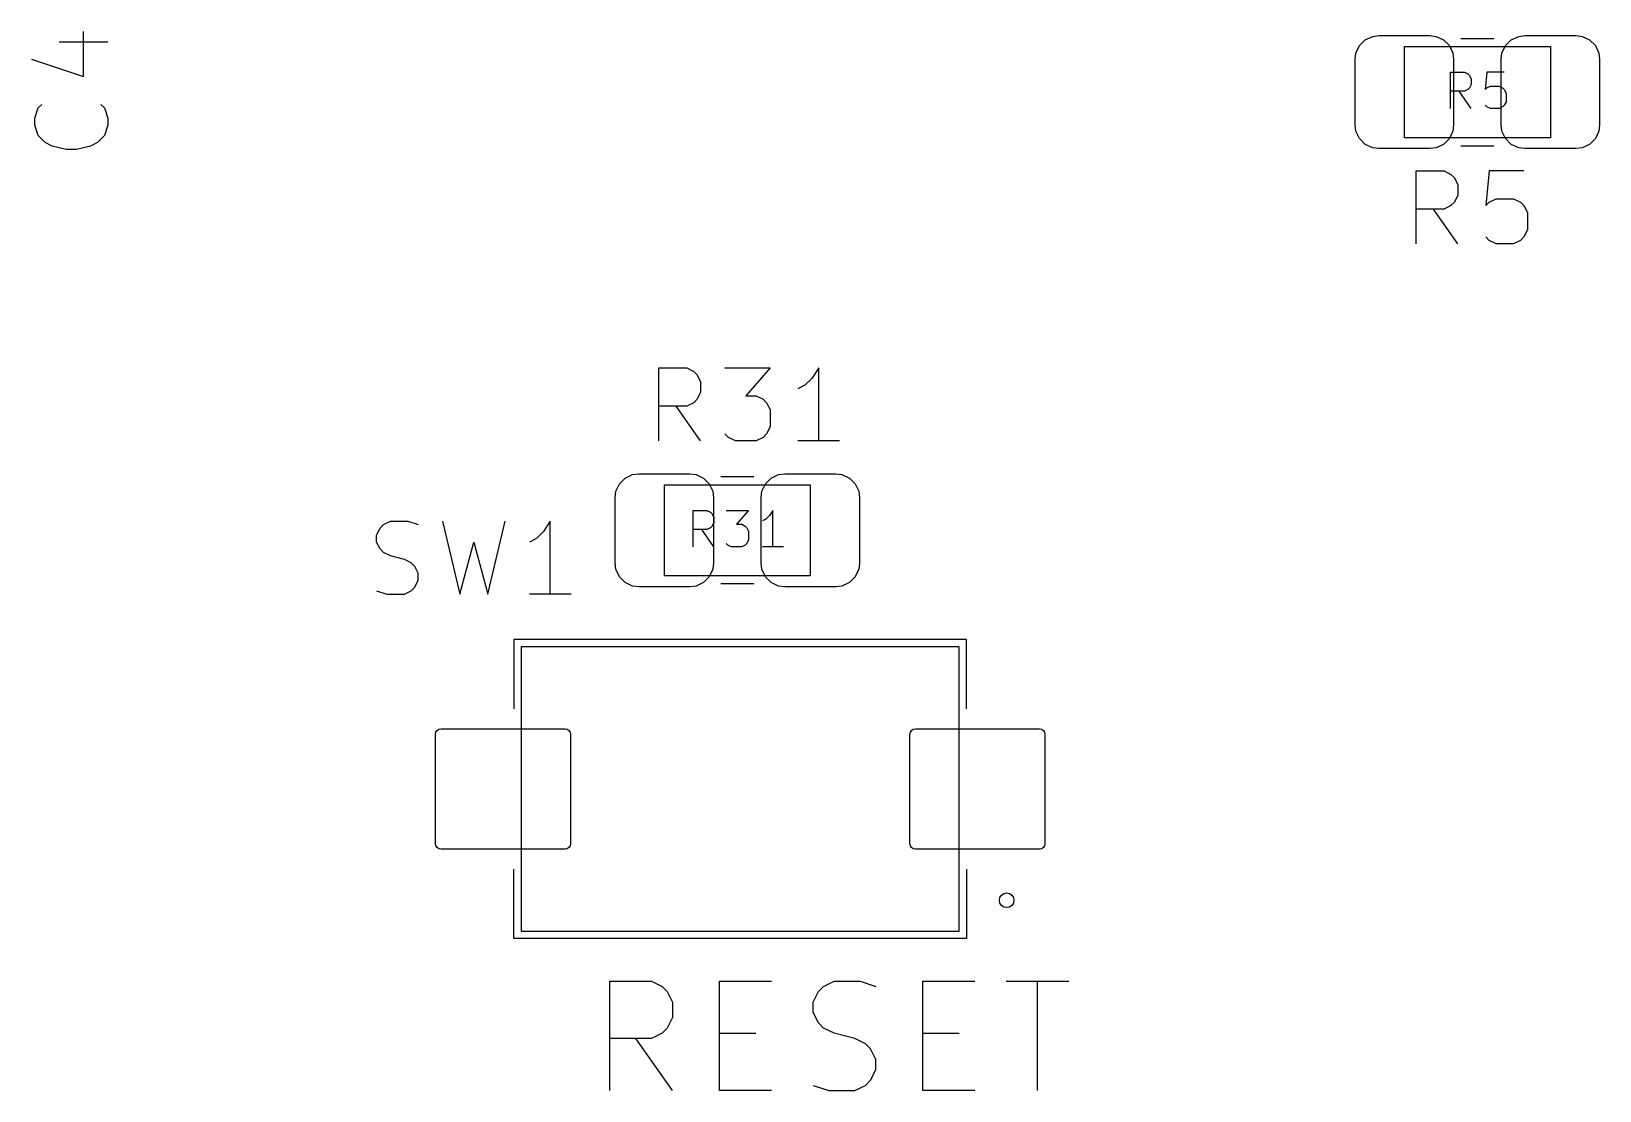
# Model space of a CAD drawing. Header units: millimetres. Extents: x 132 to 276, y -210 to -42.
# Drawn here: x 178.39 to 199.88, y -94.16 to -79.64 of the extents above; entities that cross this region are included whole.
import ezdxf

# ---------------------------------------------------------------- set-up
doc = ezdxf.new("R2010")
doc.units = ezdxf.units.MM
for name, color, linetype in [('BLACK', 7, 'CONTINUOUS'), ('GRAY3', 9, 'CONTINUOUS'), ('LYELLOW', 51, 'CONTINUOUS')]:
    doc.layers.add(name, color=color, linetype=linetype)

msp = doc.modelspace()

# ---------------------------------------------------------------- linework, layer by layer
at = {"layer": 'BLACK', "linetype": 'CONTINUOUS'}
for p, q in [((196.663587, -79.758775), (196.765883, -79.711074)), ((196.765883, -79.711074), (196.85, -79.700001)), ((196.85, -79.700001), (197.550001, -79.7)), ((197.550001, -79.7), (197.634117, -79.711074)), ((197.634117, -79.711074), (197.736413, -79.758775)), ((198.663587, -79.758775), (198.765883, -79.711074)), ((198.765883, -79.711074), (198.85, -79.700001)), ((198.85, -79.700001), (199.550001, -79.7)), ((199.550001, -79.7), (199.634117, -79.711074)), ((199.634117, -79.711074), (199.736413, -79.758775)), ((196.536074, -79.940883), (196.583775, -79.838587)), ((196.583775, -79.838587), (196.663587, -79.758775)), ((197.736413, -79.758775), (197.816225, -79.838587)), ((197.816225, -79.838587), (197.863926, -79.940883)), ((198.536074, -79.940883), (198.583775, -79.838587)), ((198.583775, -79.838587), (198.663587, -79.758775)), ((199.736413, -79.758775), (199.816225, -79.838587)), ((199.816225, -79.838587), (199.863926, -79.940883)), ((196.525, -80.024999), (196.536074, -79.940883)), ((196.525001, -80.925), (196.525, -80.024999)), ((197.863926, -79.940883), (197.874999, -80.025)), ((197.874999, -80.025), (197.875, -80.925001)), ((198.525, -80.024999), (198.536074, -79.940883)), ((198.525001, -80.925), (198.525, -80.024999)), ((199.863926, -79.940883), (199.874999, -80.025)), ((199.874999, -80.025), (199.875, -80.925001)), ((196.536074, -81.009117), (196.525001, -80.925)), ((197.875, -80.925001), (197.863926, -81.009117)), ((198.536074, -81.009117), (198.525001, -80.925)), ((199.875, -80.925001), (199.863926, -81.009117)), ((196.583775, -81.111413), (196.536074, -81.009117)), ((196.663587, -81.191225), (196.583775, -81.111413)), ((196.765883, -81.238926), (196.663587, -81.191225)), ((197.736413, -81.191225), (197.634117, -81.238926)), ((197.816225, -81.111413), (197.736413, -81.191225)), ((197.863926, -81.009117), (197.816225, -81.111413)), ((198.583775, -81.111413), (198.536074, -81.009117)), ((198.663587, -81.191225), (198.583775, -81.111413)), ((198.765883, -81.238926), (198.663587, -81.191225)), ((199.736413, -81.191225), (199.634117, -81.238926)), ((199.816225, -81.111413), (199.736413, -81.191225)), ((199.863926, -81.009117), (199.816225, -81.111413)), ((196.849999, -81.25), (196.765883, -81.238926)), ((197.55, -81.249999), (196.849999, -81.25)), ((197.634117, -81.238926), (197.55, -81.249999)), ((198.849999, -81.25), (198.765883, -81.238926)), ((199.55, -81.249999), (198.849999, -81.25)), ((199.634117, -81.238926), (199.55, -81.249999)), ((186.523587, -85.763775), (186.625883, -85.716074)), ((186.625883, -85.716074), (186.71, -85.705001)), ((186.71, -85.705001), (187.410001, -85.705)), ((187.410001, -85.705), (187.494117, -85.716074)), ((187.494117, -85.716074), (187.596413, -85.763775)), ((188.523587, -85.763775), (188.625883, -85.716074)), ((188.625883, -85.716074), (188.71, -85.705001)), ((188.71, -85.705001), (189.410001, -85.705)), ((189.410001, -85.705), (189.494117, -85.716074)), ((189.494117, -85.716074), (189.596413, -85.763775)), ((186.385, -86.029999), (186.396074, -85.945883)), ((186.396074, -85.945883), (186.443775, -85.843587)), ((186.443775, -85.843587), (186.523587, -85.763775)), ((187.596413, -85.763775), (187.676225, -85.843587)), ((187.676225, -85.843587), (187.723926, -85.945883)), ((187.723926, -85.945883), (187.734999, -86.03)), ((188.385, -86.029999), (188.396074, -85.945883)), ((188.396074, -85.945883), (188.443775, -85.843587)), ((188.443775, -85.843587), (188.523587, -85.763775)), ((189.596413, -85.763775), (189.676225, -85.843587)), ((189.676225, -85.843587), (189.723926, -85.945883)), ((189.723926, -85.945883), (189.734999, -86.03)), ((186.385001, -86.93), (186.385, -86.029999)), ((187.734999, -86.03), (187.735, -86.930001)), ((188.385001, -86.93), (188.385, -86.029999)), ((189.734999, -86.03), (189.735, -86.930001)), ((186.396074, -87.014117), (186.385001, -86.93)), ((186.443775, -87.116413), (186.396074, -87.014117)), ((187.723926, -87.014117), (187.676225, -87.116413)), ((187.735, -86.930001), (187.723926, -87.014117)), ((188.396074, -87.014117), (188.385001, -86.93)), ((188.443775, -87.116413), (188.396074, -87.014117)), ((189.723926, -87.014117), (189.676225, -87.116413)), ((189.735, -86.930001), (189.723926, -87.014117)), ((186.523587, -87.196225), (186.443775, -87.116413)), ((186.625883, -87.243926), (186.523587, -87.196225)), ((187.596413, -87.196225), (187.494117, -87.243926)), ((187.676225, -87.116413), (187.596413, -87.196225)), ((188.523587, -87.196225), (188.443775, -87.116413)), ((188.625883, -87.243926), (188.523587, -87.196225)), ((189.596413, -87.196225), (189.494117, -87.243926)), ((189.676225, -87.116413), (189.596413, -87.196225)), ((186.709999, -87.255), (186.625883, -87.243926)), ((187.41, -87.254999), (186.709999, -87.255)), ((187.494117, -87.243926), (187.41, -87.254999)), ((188.709999, -87.255), (188.625883, -87.243926)), ((189.41, -87.254999), (188.709999, -87.255)), ((189.494117, -87.243926), (189.41, -87.254999)), ((183.925, -89.275), (183.930709, -89.246299)), ((183.925, -90.775), (183.925, -89.275)), ((183.930709, -89.246299), (183.946967, -89.221967)), ((183.946967, -89.221967), (183.971299, -89.205709)), ((183.971299, -89.205709), (184, -89.2)), ((184, -89.2), (185.7, -89.2)), ((185.7, -89.2), (185.728701, -89.205709)), ((185.728701, -89.205709), (185.753033, -89.221967)), ((185.753033, -89.221967), (185.769291, -89.246299)), ((185.769291, -89.246299), (185.775, -89.275)), ((185.775, -89.275), (185.775, -90.775)), ((190.425, -89.275), (190.430709, -89.246299)), ((190.425, -90.775), (190.425, -89.275)), ((190.430709, -89.246299), (190.446967, -89.221967)), ((190.446967, -89.221967), (190.471299, -89.205709)), ((190.471299, -89.205709), (190.5, -89.2)), ((190.5, -89.2), (192.2, -89.2)), ((192.2, -89.2), (192.228701, -89.205709)), ((192.228701, -89.205709), (192.253033, -89.221967)), ((192.253033, -89.221967), (192.269291, -89.246299)), ((192.269291, -89.246299), (192.275, -89.275)), ((192.275, -89.275), (192.275, -90.775)), ((183.930709, -90.803701), (183.925, -90.775)), ((183.946967, -90.828033), (183.930709, -90.803701)), ((183.971299, -90.844291), (183.946967, -90.828033)), ((184, -90.85), (183.971299, -90.844291)), ((185.7, -90.85), (184, -90.85)), ((185.728701, -90.844291), (185.7, -90.85)), ((185.753033, -90.828033), (185.728701, -90.844291)), ((185.769291, -90.803701), (185.753033, -90.828033)), ((185.775, -90.775), (185.769291, -90.803701)), ((190.430709, -90.803701), (190.425, -90.775)), ((190.446967, -90.828033), (190.430709, -90.803701)), ((190.471299, -90.844291), (190.446967, -90.828033)), ((190.5, -90.85), (190.471299, -90.844291)), ((192.2, -90.85), (190.5, -90.85)), ((192.228701, -90.844291), (192.2, -90.85)), ((192.253033, -90.828033), (192.228701, -90.844291)), ((192.269291, -90.803701), (192.253033, -90.828033)), ((192.275, -90.775), (192.269291, -90.803701))]:
    msp.add_line(p, q, dxfattribs=at)
at = {"layer": 'GRAY3', "linetype": 'CONTINUOUS'}
for p, q in [((197.2, -79.85), (199.2, -79.85)), ((197.2, -81.1), (197.2, -79.85)), ((199.2, -79.85), (199.2, -81.1)), ((197.830952, -80.702149), (197.830952, -80.202149)), ((197.830952, -80.202149), (198.021428, -80.202149)), ((198.021428, -80.202149), (198.069047, -80.225959)), ((198.069047, -80.225959), (198.092857, -80.249768)), ((198.092857, -80.249768), (198.116666, -80.297387)), ((198.116666, -80.297387), (198.116666, -80.368816)), ((198.330952, -80.202149), (198.307143, -80.440244)), ((198.569047, -80.202149), (198.330952, -80.202149)), ((198.021428, -80.464054), (197.830952, -80.464054)), ((198.116666, -80.702149), (197.95, -80.464054)), ((198.069047, -80.440244), (198.021428, -80.464054)), ((198.092857, -80.416435), (198.069047, -80.440244)), ((198.116666, -80.368816), (198.092857, -80.416435)), ((198.307143, -80.440244), (198.330952, -80.416435)), ((198.330952, -80.416435), (198.378571, -80.392625)), ((198.378571, -80.392625), (198.497619, -80.392625)), ((198.497619, -80.392625), (198.545238, -80.416435)), ((198.545238, -80.416435), (198.569047, -80.440244)), ((198.569047, -80.440244), (198.592857, -80.487863)), ((198.592857, -80.487863), (198.592857, -80.606911)), ((198.330952, -80.67834), (198.307143, -80.65453)), ((198.378571, -80.702149), (198.330952, -80.67834)), ((198.497619, -80.702149), (198.378571, -80.702149)), ((198.545238, -80.67834), (198.497619, -80.702149)), ((198.569047, -80.65453), (198.545238, -80.67834)), ((198.592857, -80.606911), (198.569047, -80.65453)), ((199.2, -81.1), (197.2, -81.1)), ((187.06, -85.855), (189.06, -85.855)), ((187.06, -87.105), (187.06, -85.855)), ((189.06, -85.855), (189.06, -87.105)), ((187.452857, -86.707149), (187.452857, -86.207149)), ((187.452857, -86.207149), (187.643333, -86.207149)), ((187.643333, -86.207149), (187.690952, -86.230959)), ((187.690952, -86.230959), (187.714762, -86.254768)), ((187.714762, -86.254768), (187.738571, -86.302387)), ((187.738571, -86.373816), (187.714762, -86.421435)), ((187.738571, -86.302387), (187.738571, -86.373816)), ((187.905238, -86.207149), (188.214762, -86.207149)), ((188.214762, -86.207149), (188.048095, -86.397625)), ((188.452857, -86.326197), (188.405238, -86.350006)), ((188.500476, -86.278578), (188.452857, -86.326197)), ((188.548095, -86.207149), (188.500476, -86.278578)), ((188.548095, -86.707149), (188.548095, -86.207149)), ((187.643333, -86.469054), (187.452857, -86.469054)), ((187.738571, -86.707149), (187.571905, -86.469054)), ((187.690952, -86.445244), (187.643333, -86.469054)), ((187.714762, -86.421435), (187.690952, -86.445244)), ((188.048095, -86.397625), (188.119524, -86.397625)), ((188.119524, -86.397625), (188.167143, -86.421435)), ((188.167143, -86.421435), (188.190952, -86.445244)), ((188.190952, -86.445244), (188.214762, -86.492863)), ((188.214762, -86.492863), (188.214762, -86.611911)), ((187.929048, -86.68334), (187.905238, -86.65953)), ((187.976667, -86.707149), (187.929048, -86.68334)), ((188.119524, -86.707149), (187.976667, -86.707149)), ((188.167143, -86.68334), (188.119524, -86.707149)), ((188.190952, -86.65953), (188.167143, -86.68334)), ((188.214762, -86.611911), (188.190952, -86.65953)), ((188.690952, -86.707149), (188.405238, -86.707149)), ((189.06, -87.105), (187.06, -87.105)), ((191.1, -88.075), (185.1, -88.075)), ((185.1, -88.075), (185.1, -91.975)), ((191.1, -91.975), (191.1, -88.075)), ((185.1, -91.975), (191.1, -91.975))]:
    msp.add_line(p, q, dxfattribs=at)
at = {"layer": 'LYELLOW', "linetype": 'CONTINUOUS'}
for p, q in [((179.101485, -80.261904), (179.101485, -79.642857)), ((178.768152, -79.785714), (179.434819, -79.785714)), ((197.972936, -79.74), (198.427064, -79.74)), ((178.3872, -80.023809), (179.101485, -80.261904)), ((178.434819, -80.833333), (178.482438, -80.690476)), ((178.482438, -80.690476), (178.530057, -80.642857)), ((179.33958, -80.642857), (179.3872, -80.690476)), ((179.3872, -80.690476), (179.434819, -80.833333)), ((178.434819, -80.928571), (178.434819, -80.833333)), ((178.482438, -81.071428), (178.434819, -80.928571)), ((179.434819, -80.928571), (179.3872, -81.071428)), ((179.434819, -80.833333), (179.434819, -80.928571)), ((178.577676, -81.166666), (178.482438, -81.071428)), ((178.672914, -81.214285), (178.577676, -81.166666)), ((178.86339, -81.261904), (178.672914, -81.214285)), ((179.196723, -81.214285), (179.006247, -81.261904)), ((179.291961, -81.166666), (179.196723, -81.214285)), ((179.3872, -81.071428), (179.291961, -81.166666)), ((197.972936, -81.21), (198.427064, -81.21)), ((179.006247, -81.261904), (178.86339, -81.261904)), ((197.361905, -82.554819), (197.361905, -81.554819)), ((197.361905, -81.554819), (197.742857, -81.554819)), ((197.742857, -81.554819), (197.838095, -81.602438)), ((197.838095, -81.602438), (197.885714, -81.650057)), ((197.885714, -81.650057), (197.933333, -81.745295)), ((198.361905, -81.554819), (198.314286, -82.031009)), ((198.838095, -81.554819), (198.361905, -81.554819)), ((197.933333, -81.745295), (197.933333, -81.888152)), ((197.742857, -82.078628), (197.361905, -82.078628)), ((197.933333, -82.554819), (197.6, -82.078628)), ((197.838095, -82.031009), (197.742857, -82.078628)), ((197.885714, -81.98339), (197.838095, -82.031009)), ((197.933333, -81.888152), (197.885714, -81.98339)), ((198.314286, -82.031009), (198.361905, -81.98339)), ((198.361905, -81.98339), (198.457143, -81.935771)), ((198.457143, -81.935771), (198.695238, -81.935771)), ((198.695238, -81.935771), (198.790476, -81.98339)), ((198.790476, -81.98339), (198.838095, -82.031009)), ((198.838095, -82.031009), (198.885714, -82.126247)), ((198.885714, -82.126247), (198.885714, -82.364342)), ((198.361905, -82.5072), (198.314286, -82.45958)), ((198.457143, -82.554819), (198.361905, -82.5072)), ((198.790476, -82.5072), (198.695238, -82.554819)), ((198.838095, -82.45958), (198.790476, -82.5072)), ((198.885714, -82.364342), (198.838095, -82.45958)), ((198.695238, -82.554819), (198.457143, -82.554819)), ((186.985714, -85.254819), (186.985714, -84.254819)), ((186.985714, -84.254819), (187.366666, -84.254819)), ((187.366666, -84.254819), (187.461904, -84.302438)), ((187.461904, -84.302438), (187.509523, -84.350057)), ((187.509523, -84.350057), (187.557142, -84.445295)), ((187.557142, -84.445295), (187.557142, -84.588152)), ((187.890476, -84.254819), (188.509523, -84.254819)), ((188.509523, -84.254819), (188.17619, -84.635771)), ((189.080952, -84.397676), (188.985714, -84.492914)), ((189.17619, -84.254819), (189.080952, -84.397676)), ((189.17619, -85.254819), (189.17619, -84.254819)), ((187.557142, -84.588152), (187.509523, -84.68339)), ((188.17619, -84.635771), (188.319047, -84.635771)), ((188.319047, -84.635771), (188.414285, -84.68339)), ((188.985714, -84.492914), (188.890476, -84.540533)), ((187.366666, -84.778628), (186.985714, -84.778628)), ((187.557142, -85.254819), (187.223809, -84.778628)), ((187.461904, -84.731009), (187.366666, -84.778628)), ((187.509523, -84.68339), (187.461904, -84.731009)), ((188.414285, -84.68339), (188.461904, -84.731009)), ((188.461904, -84.731009), (188.509523, -84.826247)), ((188.509523, -84.826247), (188.509523, -85.064342)), ((188.509523, -85.064342), (188.461904, -85.15958)), ((187.938095, -85.2072), (187.890476, -85.15958)), ((188.033333, -85.254819), (187.938095, -85.2072)), ((188.319047, -85.254819), (188.033333, -85.254819)), ((188.414285, -85.2072), (188.319047, -85.254819)), ((188.461904, -85.15958), (188.414285, -85.2072)), ((189.461904, -85.254819), (188.890476, -85.254819)), ((188.287064, -85.745), (187.832936, -85.745)), ((183.211905, -86.402438), (183.307143, -86.354819)), ((183.307143, -86.354819), (183.545238, -86.354819)), ((183.545238, -86.354819), (183.688095, -86.402438)), ((184.021429, -86.354819), (184.259524, -87.354819)), ((184.640476, -87.354819), (184.878572, -86.354819)), ((185.497619, -86.354819), (185.402381, -86.497676)), ((185.497619, -87.354819), (185.497619, -86.354819)), ((183.116667, -86.545295), (183.164286, -86.450057)), ((183.116667, -86.640533), (183.116667, -86.545295)), ((183.164286, -86.450057), (183.211905, -86.402438)), ((185.307143, -86.592914), (185.211905, -86.640533)), ((185.402381, -86.497676), (185.307143, -86.592914)), ((183.164286, -86.735771), (183.116667, -86.640533)), ((183.211905, -86.78339), (183.164286, -86.735771)), ((183.307143, -86.831009), (183.211905, -86.78339)), ((184.259524, -87.354819), (184.45, -86.640533)), ((184.45, -86.640533), (184.640476, -87.354819)), ((183.497619, -86.878628), (183.307143, -86.831009)), ((183.592857, -86.926247), (183.497619, -86.878628)), ((183.640476, -86.973866), (183.592857, -86.926247)), ((183.688095, -87.069104), (183.640476, -86.973866)), ((183.640476, -87.25958), (183.688095, -87.164342)), ((183.688095, -87.164342), (183.688095, -87.069104)), ((188.287064, -87.215), (187.832936, -87.215)), ((183.116667, -87.3072), (183.259524, -87.354819)), ((183.259524, -87.354819), (183.497619, -87.354819)), ((183.497619, -87.354819), (183.592857, -87.3072)), ((183.592857, -87.3072), (183.640476, -87.25958)), ((185.783333, -87.354819), (185.211905, -87.354819)), ((191.2, -87.975), (185, -87.975)), ((185, -87.975), (185, -88.925)), ((191.2, -88.925), (191.2, -87.975)), ((185, -92.075), (185, -91.125)), ((191.2, -91.125), (191.2, -92.075)), ((191.2, -92.075), (185, -92.075)), ((186.314285, -94.158328), (186.314285, -92.658328)), ((186.314285, -92.658328), (186.885714, -92.658328)), ((186.885714, -92.658328), (187.028571, -92.729757)), ((187.028571, -92.729757), (187.1, -92.801185)), ((187.1, -92.801185), (187.171428, -92.944042)), ((187.814285, -94.158328), (187.814285, -92.658328)), ((187.814285, -92.658328), (188.528571, -92.658328)), ((189.1, -92.944042), (189.171428, -92.801185)), ((189.171428, -92.801185), (189.242857, -92.729757)), ((189.242857, -92.729757), (189.385714, -92.658328)), ((189.385714, -92.658328), (189.742857, -92.658328)), ((189.742857, -92.658328), (189.957143, -92.729757)), ((190.599999, -94.158328), (190.599999, -92.658328)), ((190.599999, -92.658328), (191.314285, -92.658328)), ((191.742857, -92.658328), (192.6, -92.658328)), ((192.171428, -94.158328), (192.171428, -92.658328)), ((187.171428, -92.944042), (187.171428, -93.158328)), ((189.1, -93.0869), (189.1, -92.944042)), ((187.171428, -93.158328), (187.1, -93.301185)), ((189.171428, -93.229757), (189.1, -93.0869)), ((189.242857, -93.301185), (189.171428, -93.229757)), ((186.885714, -93.444042), (186.314285, -93.444042)), ((187.171428, -94.158328), (186.671428, -93.444042)), ((187.028571, -93.372614), (186.885714, -93.444042)), ((187.1, -93.301185), (187.028571, -93.372614)), ((187.814285, -93.372614), (188.314285, -93.372614)), ((189.385714, -93.372614), (189.242857, -93.301185)), ((189.671428, -93.444042), (189.385714, -93.372614)), ((189.814286, -93.515471), (189.671428, -93.444042)), ((190.599999, -93.372614), (191.099999, -93.372614)), ((189.885714, -93.5869), (189.814286, -93.515471)), ((189.957143, -93.729757), (189.885714, -93.5869)), ((189.885714, -94.015471), (189.957143, -93.872614)), ((189.957143, -93.872614), (189.957143, -93.729757)), ((189.1, -94.0869), (189.314286, -94.158328)), ((189.671428, -94.158328), (189.814286, -94.0869)), ((189.814286, -94.0869), (189.885714, -94.015471)), ((188.528571, -94.158328), (187.814285, -94.158328)), ((189.314286, -94.158328), (189.671428, -94.158328)), ((191.314285, -94.158328), (190.599999, -94.158328))]:
    msp.add_line(p, q, dxfattribs=at)
at = {"layer": 'LYELLOW'}
msp.add_circle((191.75, -91.55), 0.1, dxfattribs=at)

doc.saveas('drawing.dxf')
